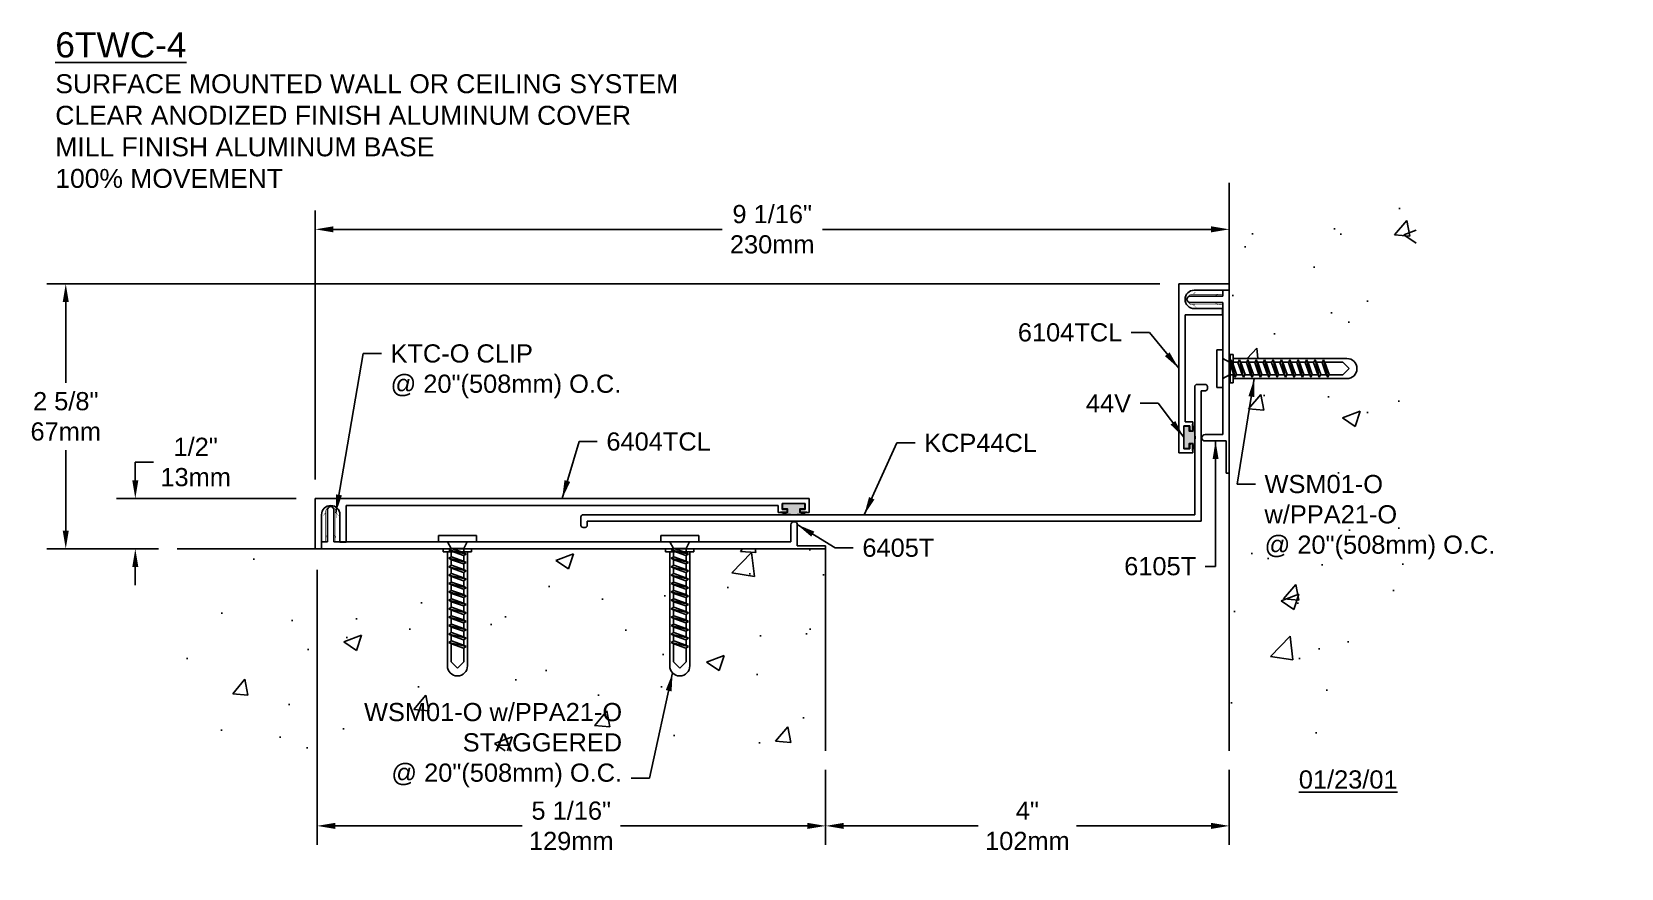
# Model space of a CAD drawing. Header units: inches. Extents: x 3.7 to 19.5, y -4.1 to 4.2.
import ezdxf

# ---------------------------------------------------------------- set-up
doc = ezdxf.new("R2010")
doc.units = ezdxf.units.IN
doc.header["$MEASUREMENT"] = 0
for name, color, linetype in [('Anchors', 4, 'Continuous'), ('Conditions', 1, 'Continuous'), ('Dimensions', 3, 'Continuous'), ('Fillers', 2, 'Continuous'), ('Metals', 7, 'Continuous'), ('Text', 2, 'Continuous')]:
    doc.layers.add(name, color=color, linetype=linetype)
doc.styles.get("Standard").update_dxf_attribs({"font": 'arial.ttf'})
doc.dimstyles.get("Standard").update_dxf_attribs({"dimtxt": 0.18, "dimasz": 0.18, "dimexe": 0.1875, "dimexo": 0.1875, "dimgap": 0.09, "dimtad": 0, "dimtih": 1, "dimtoh": 1, "dimdec": 4, "dimzin": 0, "dimdsep": 46, "dimlunit": 4, "dimtxsty": 'Standard', "dimcen": 0.09, "dimadec": 0, "dimazin": 0, "dimtfac": 1, "dimtdec": 4, "dimtofl": 0, "dimtmove": 0, "dimatfit": 3, "dimfxl": 0, "dimfrac": 2, "dimtolj": 1, "dimtzin": 0, "dimarcsym": 0})

# ---------------------------------------------------------------- blocks, each defined once
blk = doc.blocks.new('6104T')
for p, q in [((-0.062, 0.5), (1.61, 0.5)), ((-0.062, 0), (-0.062, 0.5)), ((1.61, 0.5), (1.61, 0.362)), ((0, 0.347), (0, 0)), ((0.092, 0.438), (0.091, 0.438)), ((0.183, 0.068), (0.183, 0.347)), ((0.245, 0.438), (0.245, 0.068)), ((1.305, 0.438), (0.245, 0.438)), ((1.305, 0.362), (1.305, 0.438)), ((1.381, 0.362), (1.305, 0.362)), ((1.345, 0.45), (1.345, 0.392)), ((1.57, 0.45), (1.345, 0.45)), ((1.345, 0.392), (1.381, 0.392)), ((1.395, 0.378), (1.395, 0.376)), ((1.52, 0.376), (1.52, 0.378)), ((1.534, 0.392), (1.57, 0.392)), ((1.61, 0.362), (1.534, 0.362)), ((1.57, 0.392), (1.57, 0.45)), ((0, 0), (-0.062, 0)), ((0.245, 0.068), (0.183, 0.068))]:
    blk.add_line(p, q)
for centre, radius, start, end in [((0.091, 0.347), 0.091, 90, 180), ((0.092, 0.347), 0.091, 0, 90), ((1.381, 0.378), 0.014, 0, 90), ((1.381, 0.376), 0.014, 270, 0), ((1.534, 0.378), 0.014, 90, 180), ((1.534, 0.376), 0.014, 180, 270)]:
    blk.add_arc(centre, radius, start, end)
blk = doc.blocks.new('6105T')
for p, q in [((-1.753, 0.062), (-1.753, 0.389)), ((-1.723, 0.419), (-1.721, 0.419)), ((-1.691, 0.062), (-1.691, 0.389)), ((-0.382, 0.062), (-0.382, 0.24)), ((-0.352, 0.27), (-0.35, 0.27)), ((-0.32, 0.031), (-0.32, 0.24)), ((-1.813, 0), (-1.813, 0.062)), ((-1.813, 0.062), (-1.753, 0.062)), ((-1.813, 0), (0, 0)), ((-1.691, 0.062), (-0.382, 0.062)), ((-0.32, 0.031), (0, 0.031)), ((0, 0), (0, 0.031))]:
    blk.add_line(p, q)
for centre, start, end in [((-1.723, 0.389), 90, 180), ((-1.721, 0.389), 0, 90), ((-0.352, 0.24), 90, 180), ((-0.35, 0.24), 0, 90)]:
    blk.add_arc(centre, 0.03, start, end)
blk = doc.blocks.new('6404T')
for p, q in [((-0.062, 0.5), (4.83, 0.5)), ((-0.062, 0), (-0.062, 0.5)), ((4.83, 0.5), (4.83, 0.362)), ((0, 0.339), (0, 0)), ((0.092, 0.43), (0.091, 0.43)), ((0.183, 0.068), (0.183, 0.339)), ((0.245, 0.43), (0.245, 0.068)), ((4.525, 0.43), (0.245, 0.43)), ((4.525, 0.362), (4.525, 0.43)), ((4.601, 0.362), (4.525, 0.362)), ((4.565, 0.45), (4.565, 0.392)), ((4.79, 0.45), (4.565, 0.45)), ((4.565, 0.392), (4.601, 0.392)), ((4.615, 0.378), (4.615, 0.376)), ((4.74, 0.376), (4.74, 0.378)), ((4.754, 0.392), (4.79, 0.392)), ((4.83, 0.362), (4.754, 0.362)), ((4.79, 0.392), (4.79, 0.45)), ((0, 0), (-0.062, 0)), ((0.245, 0.068), (0.183, 0.068))]:
    blk.add_line(p, q)
for centre, radius, start, end in [((0.091, 0.339), 0.091, 90, 180), ((0.092, 0.339), 0.091, 0, 90), ((4.601, 0.378), 0.014, 360, 90), ((4.601, 0.376), 0.014, 270, 0), ((4.754, 0.378), 0.014, 90, 180), ((4.754, 0.376), 0.014, 180, 270)]:
    blk.add_arc(centre, radius, start, end)
blk = doc.blocks.new('6405T')
for p, q in [((-4.933, 0.07), (-4.933, 0.389)), ((-4.903, 0.419), (-4.901, 0.419)), ((-4.871, 0.07), (-4.871, 0.389)), ((-0.342, 0.07), (-0.342, 0.24)), ((-0.312, 0.27), (-0.31, 0.27)), ((-0.28, 0.031), (-0.28, 0.24)), ((-4.993, 0), (-4.993, 0.07)), ((-4.993, 0.07), (-4.933, 0.07)), ((-4.993, 0), (0, 0)), ((-4.871, 0.07), (-0.342, 0.07)), ((-0.28, 0.031), (0, 0.031)), ((0, 0), (0, 0.031))]:
    blk.add_line(p, q)
for centre, start, end in [((-4.903, 0.389), 90, 180), ((-4.901, 0.389), 360, 90), ((-0.312, 0.24), 90, 180), ((-0.31, 0.24), 0, 90)]:
    blk.add_arc(centre, 0.03, start, end)
blk = doc.blocks.new('kcp44')
for p, q in [((-0.062, 0.062), (-0.062, 1.333)), ((-0.042, 1.353), (0.043, 1.353)), ((0, 1.291), (0, 0)), ((0.043, 1.291), (0, 1.291)), ((0.063, 1.333), (0.063, 1.311)), ((-6.1435, -0.043), (-6.1435, 0.042)), ((-6.1235, 0.062), (-0.062, 0.062)), ((0, 0), (-6.0815, 0)), ((-6.1015, -0.063), (-6.1235, -0.063)), ((-6.0815, 0), (-6.0815, -0.043))]:
    blk.add_line(p, q)
for centre, start, end in [((-0.042, 1.333), 90, 180), ((0.043, 1.333), 0, 90), ((0.043, 1.311), 270, 0), ((-6.1235, 0.042), 90, 180), ((-6.1235, -0.043), 180, 270), ((-6.1015, -0.043), 270, 0)]:
    blk.add_arc(centre, 0.02, start, end)
blk = doc.blocks.new('44v')
blk.add_hatch(color=256).paths.add_polyline_path([(0.11, 0), (-0.11, 0), (-0.11, -0.053), (-0.06, -0.053), (-0.06, -0.086), (-0.13, -0.086, 0.199136), (0.131, -0.086), (0.061, -0.086), (0.061, -0.054), (0.11, -0.054)])
blk.add_lwpolyline([(-0.13, -0.086), (-0.06, -0.086), (-0.06, -0.053), (-0.11, -0.053), (-0.11, 0), (0.11, 0), (0.11, -0.054), (0.061, -0.054), (0.061, -0.086), (0.131, -0.086, -0.199136)], format="xyb", close=True)
blk = doc.blocks.new('A$CB5')
at = {"const_width": 0.005}
for points in [[(0.041, 0.313), (0.041, 0.014, -0.414214), (0.031, 0.004), (0.003, 0.004)], [(0.041, 0.313, -0.804927), (0.143, 0.307, 0.586365)], [(0.143, 0.307), (0.141, 0.013, 0.4154), (0.151, 0.003), (0.183, 0.003)]]:
    blk.add_lwpolyline(points, format="xyb", dxfattribs=at)
for points in [[(0, 0.252, 0, 0.005, 0), (0.04, 0.291, 0.005, 0.005, 0)], [(0.183, 0.252, 0, 0.005, 0), (0.142, 0.294, 0.005, 0.005, 0)], [(0.06, 0.097, 0, 0.005, 0), (0.041, 0.041, 0.005, 0.005, 0)], [(0.122, 0.097, 0, 0.005, 0), (0.142, 0.041, 0.005, 0.005, 0)]]:
    blk.add_lwpolyline(points, format="xyseb")
blk = doc.blocks.new('tclip')
blk.add_blockref('A$CB5', (3.433, 2.823))
blk = doc.blocks.new('WSM01')
for p, q in [((0.005, 0.063), (-0.183, 0.063)), ((-0.183, 0.001), (-0.183, 0.063)), ((0.192, 0.001), (-0.183, 0.001)), ((-0.058, -0.064), (-0.093, 0.001)), ((0.005, 0.063), (0.192, 0.063)), ((0.067, -0.064), (0.103, 0.001)), ((0.192, 0.001), (0.192, 0.063)), ((-0.081, -0.12), (0.091, -0.078)), ((-0.081, -0.12), (-0.055, -0.106)), ((-0.081, -0.12), (-0.055, -0.134)), ((-0.058, -0.107), (-0.058, -0.064)), ((0.067, -0.064), (-0.058, -0.064)), ((-0.058, -0.191), (-0.058, -0.133)), ((0.065, -0.064), (-0.055, -0.106)), ((0.065, -0.093), (-0.055, -0.134)), ((0.065, -0.147), (-0.055, -0.189)), ((0.091, -0.078), (0.065, -0.064)), ((0.091, -0.078), (0.065, -0.093)), ((0.091, -0.162), (0.065, -0.147)), ((0.067, -0.065), (0.067, -0.064)), ((0.067, -0.149), (0.067, -0.092)), ((-0.081, -0.203), (0.091, -0.162)), ((-0.081, -0.203), (-0.055, -0.189)), ((-0.081, -0.203), (-0.055, -0.218)), ((-0.081, -0.287), (0.091, -0.245)), ((-0.081, -0.287), (-0.055, -0.272)), ((-0.081, -0.287), (-0.055, -0.301)), ((-0.058, -0.274), (-0.058, -0.216)), ((-0.058, -0.357), (-0.058, -0.3)), ((0.065, -0.176), (-0.055, -0.218)), ((0.065, -0.231), (-0.055, -0.272)), ((0.065, -0.259), (-0.055, -0.301)), ((0.065, -0.314), (-0.055, -0.356)), ((0.091, -0.162), (0.065, -0.176)), ((0.091, -0.245), (0.065, -0.231)), ((0.091, -0.245), (0.065, -0.259)), ((0.091, -0.328), (0.065, -0.314)), ((0.067, -0.232), (0.067, -0.175)), ((0.067, -0.315), (0.067, -0.258)), ((-0.081, -0.37), (0.091, -0.328)), ((-0.081, -0.37), (-0.055, -0.356)), ((-0.081, -0.37), (-0.055, -0.384)), ((-0.081, -0.453), (0.091, -0.412)), ((-0.081, -0.453), (-0.055, -0.439)), ((-0.081, -0.453), (-0.055, -0.468)), ((-0.058, -0.441), (-0.058, -0.383)), ((-0.058, -0.524), (-0.058, -0.466)), ((0.065, -0.343), (-0.055, -0.384)), ((0.065, -0.397), (-0.055, -0.439)), ((0.065, -0.426), (-0.055, -0.468)), ((0.091, -0.328), (0.065, -0.343)), ((0.091, -0.412), (0.065, -0.397)), ((0.091, -0.412), (0.065, -0.426)), ((0.067, -0.399), (0.067, -0.342)), ((0.067, -0.482), (0.067, -0.425)), ((-0.081, -0.537), (0.091, -0.495)), ((-0.081, -0.537), (-0.055, -0.522)), ((-0.081, -0.537), (-0.055, -0.551)), ((-0.081, -0.62), (0.091, -0.578)), ((-0.081, -0.62), (-0.055, -0.606)), ((-0.081, -0.62), (-0.055, -0.634)), ((-0.058, -0.607), (-0.058, -0.55)), ((0.065, -0.481), (-0.055, -0.522)), ((0.065, -0.509), (-0.055, -0.551)), ((0.065, -0.564), (-0.055, -0.606)), ((0.065, -0.593), (-0.055, -0.634)), ((0.091, -0.495), (0.065, -0.481)), ((0.091, -0.495), (0.065, -0.509)), ((0.091, -0.578), (0.065, -0.564)), ((0.091, -0.578), (0.065, -0.593)), ((0.067, -0.565), (0.067, -0.508)), ((0.067, -0.649), (0.067, -0.592)), ((-0.081, -0.703), (0.091, -0.662)), ((-0.081, -0.703), (-0.055, -0.689)), ((-0.081, -0.703), (-0.055, -0.718)), ((-0.081, -0.787), (0.091, -0.745)), ((-0.081, -0.787), (-0.055, -0.772)), ((-0.081, -0.787), (-0.055, -0.801)), ((-0.058, -0.691), (-0.058, -0.633)), ((-0.058, -0.774), (-0.058, -0.716)), ((0.065, -0.647), (-0.055, -0.689)), ((0.065, -0.676), (-0.055, -0.718)), ((0.065, -0.731), (-0.055, -0.772)), ((0.065, -0.759), (-0.055, -0.801)), ((0.091, -0.662), (0.065, -0.647)), ((0.091, -0.662), (0.065, -0.676)), ((0.091, -0.745), (0.065, -0.731)), ((0.091, -0.745), (0.065, -0.759)), ((0.067, -0.732), (0.067, -0.675)), ((0.067, -0.815), (0.067, -0.758)), ((-0.081, -0.87), (0.091, -0.828)), ((-0.081, -0.87), (-0.055, -0.856)), ((-0.081, -0.87), (-0.055, -0.884)), ((-0.081, -0.953), (0.091, -0.912)), ((-0.081, -0.953), (-0.055, -0.939)), ((-0.058, -0.857), (-0.058, -0.8)), ((-0.058, -0.941), (-0.058, -0.883)), ((0.065, -0.814), (-0.055, -0.856)), ((0.065, -0.843), (-0.055, -0.884)), ((0.065, -0.897), (-0.055, -0.939)), ((0.065, -0.926), (-0.055, -0.968)), ((0.091, -0.828), (0.065, -0.814)), ((0.091, -0.828), (0.065, -0.843)), ((0.091, -0.912), (0.065, -0.897)), ((0.091, -0.912), (0.065, -0.926)), ((0.067, -0.899), (0.067, -0.842)), ((0.067, -0.982), (0.067, -0.925)), ((-0.081, -0.953), (-0.055, -0.968)), ((-0.081, -1.037), (0.091, -0.995)), ((-0.081, -1.037), (-0.055, -1.022)), ((-0.081, -1.037), (-0.055, -1.051)), ((-0.058, -1.024), (-0.058, -0.966)), ((-0.058, -1.187), (-0.058, -1.05)), ((0.065, -0.981), (-0.055, -1.022)), ((0.065, -1.009), (-0.055, -1.051)), ((0.091, -0.995), (0.065, -0.981)), ((0.091, -0.995), (0.065, -1.009)), ((0.067, -1.187), (0.067, -1.008)), ((0.005, -1.249), (-0.058, -1.187)), ((0.005, -1.249), (0.067, -1.187))]:
    blk.add_line(p, q)
blk = doc.blocks.new('PPA21')
for p, q in [((0.14, 0.03), (-0.14, 0.03)), ((-0.14, 0.03), (-0.14, 0)), ((0.14, 0), (-0.14, 0)), ((-0.1, 0), (-0.1, -1.128)), ((0.1, 0), (0.1, -1.128)), ((0.14, 0.03), (0.14, 0)), ((0.001, -1.227), (-0.001, -1.227))]:
    blk.add_line(p, q)
for centre, start, end in [((-0.001, -1.128), 180, 270), ((0.001, -1.128), 270, 0)]:
    blk.add_arc(centre, 0.099, start, end)
blk = doc.blocks.new('*D11')
at = {"layer": 'Defpoints', "color": 0}
for p in [(11.601, -2.916), (15.601, -2.916), (11.601, -3.659)]:
    blk.add_point(p, dxfattribs=at)
at = {"layer": 'Dimensions', "color": 0, "lineweight": -2}
for p, q in [((11.601, -3.104), (11.601, -3.847)), ((15.601, -3.104), (15.601, -3.847)), ((11.781, -3.659), (13.113, -3.659)), ((15.421, -3.659), (14.088, -3.659))]:
    blk.add_line(p, q, dxfattribs=at)
at = {"layer": 'Dimensions', "color": 0}
for points in [[(11.781, -3.629), (11.781, -3.689), (11.601, -3.659)], [(15.421, -3.629), (15.421, -3.689), (15.601, -3.659)]]:
    blk.add_solid(points, dxfattribs=at)
at = {"layer": 'Dimensions', "color": 0, "insert": (13.601, -3.659), "char_height": 0.18, "attachment_point": 5}
blk.add_mtext('\\A1;4"\\P102mm', dxfattribs=at)
blk = doc.blocks.new('*D12')
at = {"layer": 'Defpoints', "color": 0}
for p in [(6.564, -0.935), (11.601, -2.916), (6.564, -3.659)]:
    blk.add_point(p, dxfattribs=at)
at = {"layer": 'Dimensions', "color": 0, "lineweight": -2}
for p, q in [((6.564, -1.122), (6.564, -3.847)), ((11.601, -3.104), (11.601, -3.847)), ((6.744, -3.659), (8.595, -3.659)), ((11.421, -3.659), (9.57, -3.659))]:
    blk.add_line(p, q, dxfattribs=at)
at = {"layer": 'Dimensions', "color": 0}
for points in [[(6.744, -3.629), (6.744, -3.689), (6.564, -3.659)], [(11.421, -3.629), (11.421, -3.689), (11.601, -3.659)]]:
    blk.add_solid(points, dxfattribs=at)
at = {"layer": 'Dimensions', "color": 0, "insert": (9.082, -3.659), "char_height": 0.18, "attachment_point": 5}
blk.add_mtext('\\A1;5 1/16"\\P129mm', dxfattribs=at)
blk = doc.blocks.new('*D13')
at = {"layer": 'Defpoints', "color": 0}
for p in [(6.546, -0.416), (4.763, -0.916), (5.179, -0.916)]:
    blk.add_point(p, dxfattribs=at)
at = {"layer": 'Dimensions', "color": 0, "lineweight": -2}
for p, q in [((4.763, -0.236), (4.763, -0.056)), ((4.943, -0.056), (4.763, -0.056)), ((6.358, -0.416), (4.576, -0.416)), ((4.992, -0.916), (4.576, -0.916)), ((4.763, -1.096), (4.763, -1.276))]:
    blk.add_line(p, q, dxfattribs=at)
at = {"layer": 'Dimensions', "color": 0}
for points in [[(4.733, -0.236), (4.793, -0.236), (4.763, -0.416)], [(4.733, -1.096), (4.793, -1.096), (4.763, -0.916)]]:
    blk.add_solid(points, dxfattribs=at)
at = {"layer": 'Dimensions', "color": 0, "insert": (5.361, -0.056), "char_height": 0.18, "attachment_point": 5}
blk.add_mtext('\\A1;1/2"\\P13mm', dxfattribs=at)
blk = doc.blocks.new('*D14')
at = {"layer": 'Defpoints', "color": 0}
for p in [(15.101, 1.709), (4.074, -0.916), (5.179, -0.916)]:
    blk.add_point(p, dxfattribs=at)
at = {"layer": 'Dimensions', "color": 0, "lineweight": -2}
for p, q in [((14.913, 1.709), (3.886, 1.709)), ((4.074, 1.529), (4.074, 0.73)), ((4.074, -0.736), (4.074, 0.063)), ((4.992, -0.916), (3.886, -0.916))]:
    blk.add_line(p, q, dxfattribs=at)
at = {"layer": 'Dimensions', "color": 0}
for points in [[(4.044, 1.529), (4.104, 1.529), (4.074, 1.709)], [(4.044, -0.736), (4.104, -0.736), (4.074, -0.916)]]:
    blk.add_solid(points, dxfattribs=at)
at = {"layer": 'Dimensions', "color": 0, "insert": (4.074, 0.396), "char_height": 0.18, "attachment_point": 5}
blk.add_mtext('\\A1;2 5/8"\\P67mm', dxfattribs=at)
blk = doc.blocks.new('*D15')
at = {"layer": 'Defpoints', "color": 0}
for p in [(15.601, 2.249), (15.601, 1.709), (6.546, -0.416)]:
    blk.add_point(p, dxfattribs=at)
at = {"layer": 'Dimensions', "color": 0, "lineweight": -2}
for p, q in [((6.546, -0.229), (6.546, 2.436)), ((15.601, 1.896), (15.601, 2.436)), ((6.726, 2.249), (10.576, 2.249)), ((15.421, 2.249), (11.571, 2.249))]:
    blk.add_line(p, q, dxfattribs=at)
at = {"layer": 'Dimensions', "color": 0}
for points in [[(6.726, 2.279), (6.726, 2.219), (6.546, 2.249)], [(15.421, 2.279), (15.421, 2.219), (15.601, 2.249)]]:
    blk.add_solid(points, dxfattribs=at)
at = {"layer": 'Dimensions', "color": 0, "insert": (11.073, 2.249), "char_height": 0.18, "attachment_point": 5}
blk.add_mtext('\\A1;9 1/16"\\P230mm', dxfattribs=at)

msp = doc.modelspace()

# ---------------------------------------------------------------- hatches: boundary and pattern name
at = {"layer": 'Conditions'}
h = msp.add_hatch(dxfattribs=at)
h.set_pattern_fill('AR-CONC', color=256, scale=0.25, style=0)
h.paths.add_polyline_path([(17.45426, 2.7102), (15.60088, 2.7102), (15.60088, 1.01014), (15.63888, 1.01014), (15.63888, 0.97014), (16.76679, 0.97014, -0.41421356), (16.86579, 0.87114), (16.86579, 0.86914, -0.41421356), (16.76679, 0.77014), (15.63888, 0.77014), (15.63888, 0.73014), (15.60088, 0.73014), (15.60088, -2.91636), (17.43559, -2.91636)])
h.paths.add_polyline_path([(10.05703, -0.94636), (10.01703, -0.94636), (10.01703, -0.91636), (8.09438, -0.91636), (8.09438, -0.94636), (8.05438, -0.94636), (8.05438, -2.07427, -0.41421356), (7.95538, -2.17327), (7.95338, -2.17327, -0.41421356), (7.85438, -2.07427), (7.85438, -0.94636), (7.81438, -0.94636), (7.81438, -0.91636), (5.1793, -0.91636), (5.1793, -2.91636), (11.60088, -2.91636), (11.60088, -0.91636), (10.29703, -0.91636), (10.29703, -0.94636), (10.25703, -0.94636), (10.25703, -2.07427, -0.41421356), (10.15803, -2.17327), (10.15603, -2.17327, -0.41421356), (10.05703, -2.07427)])
h.paths.add_polyline_path([(17.1427, 0.33539), (19.48405, 0.33539), (19.48405, -0.29391), (17.1427, -0.29391)], flags=9)
h.paths.add_polyline_path([(7.31359, -2.49763), (9.65494, -2.49763), (9.65494, -3.12694), (7.31359, -3.12694)], flags=9)

# ---------------------------------------------------------------- linework, layer by layer
for points in [[(15.60088, -2.91636), (15.60088, 2.7102)], [(11.60088, -2.91636), (11.60088, -0.91636), (5.1793, -0.91636)]]:
    msp.add_lwpolyline(points, dxfattribs=at)

# ---------------------------------------------------------------- block references
at = {"layer": 'Anchors', "xscale": -1, "rotation": 89.9999999999967}
msp.add_blockref('tclip', (18.35913, 5.07959), dxfattribs=at)
at = {"layer": 'Anchors', "rotation": 89.9999999999999}
for name, p in [('WSM01', (15.53942, 0.86525)), ('PPA21', (15.63888, 0.87014))]:
    msp.add_blockref(name, p, dxfattribs=at)
at = {"layer": 'Anchors'}
msp.add_blockref('tclip', (3.17493, -3.67461), dxfattribs=at)
at = {"layer": 'Anchors', "xscale": -1}
for name, p in [('WSM01', (7.95927, -0.8469)), ('WSM01', (10.16192, -0.8469)), ('PPA21', (7.95438, -0.94636)), ('PPA21', (10.15703, -0.94636))]:
    msp.add_blockref(name, p, dxfattribs=at)
at = {"layer": 'Fillers', "xscale": -1, "rotation": 89.9999999999967}
msp.add_blockref('44v', (15.15088, 0.18914), dxfattribs=at)
at = {"layer": 'Fillers'}
msp.add_blockref('44v', (11.28538, -0.46636), dxfattribs=at)
at = {"layer": 'Metals', "xscale": -1, "rotation": 89.9999999999967}
for name, p in [('6104T', (15.60088, 1.64664)), ('6105T', (15.60088, -0.16636))]:
    msp.add_blockref(name, p, dxfattribs=at)
at = {"layer": 'Metals'}
for name, p in [('kcp44', (15.32191, -0.64049)), ('6404T', (6.60788, -0.91636)), ('6405T', (11.60088, -0.91636))]:
    msp.add_blockref(name, p, dxfattribs=at)

# ---------------------------------------------------------------- texts
at = {"layer": 'Text', "insert": (3.97062, 4.2016), "char_height": 0.25, "width": 8.5625, "attachment_point": 1}
msp.add_mtext('{\\L6TWC-4\\P\\H0.75x;\\lSURFACE MOUNTED WALL OR CEILING SYSTEM\\PCLEAR ANODIZED FINISH ALUMINUM COVER\\PMILL FINISH ALUMINUM BASE\\P100% MOVEMENT}', dxfattribs=at)
at = {"layer": 'Text', "char_height": 0.18}
for s, insert, attachment_point in [('\\A1;6104TCL', (14.54077, 1.13623), 9), ('KTC-O CLIP\\P@ 20"(508mm) O.C.', (7.2913, 1.11006), 1), ('\\A1;44V', (14.62818, 0.43589), 9), ('\\A1;6404TCL', (9.43025, 0.23784), 1), ('\\A1;KCP44CL', (12.57795, 0.22413), 1), ('WSM01-O\\Pw/PPA21-O\\P@ 20"(508mm) O.C.', (15.95028, -0.18337), 1), ('\\A1;6405T', (11.96646, -0.81379), 1), ('6105T', (15.27304, -1.17942), 9), ('WSM01-O w/PPA21-O\\PSTAGGERED\\P@ 20"(508mm) O.C.', (9.58569, -3.27586), 9), ('{\\L01/23/01}', (16.28988, -3.10919), 1)]:
    msp.add_mtext(s, dxfattribs=dict(at, insert=insert, attachment_point=attachment_point))

# ---------------------------------------------------------------- dimensions: what is measured, and where the dimension line sits
at = {"layer": 'Dimensions'}
for base, p1, p2, text, picture, middle in [((15.60088, 2.2489), (6.54588, -0.41636), (15.60088, 1.70864), '<>\\P230mm', '*D15', (11.07338, 2.2489)), ((6.56354, -3.6593), (11.60088, -2.91636), (6.56354, -0.93478), '<>\\P129mm', '*D12', (9.08221, -3.6593)), ((11.60088, -3.6593), (15.60088, -2.91636), (11.60088, -2.91636), '<>\\P102mm', '*D11', (13.60088, -3.6593))]:
    dim = msp.add_linear_dim(base=base, p1=p1, p2=p2, text=text, dimstyle='Standard', dxfattribs=at)
    dim.commit()
    dim.dimension.update_dxf_attribs({"geometry": picture, "text_midpoint": middle})
dim = msp.add_linear_dim(base=(4.074, -0.91636), p1=(15.10088, 1.70864), p2=(5.1793, -0.91636), angle=90, text='<>\\P67mm', dimstyle='Standard', dxfattribs=at)
dim.commit()
dim.dimension.update_dxf_attribs({"geometry": '*D14', "text_midpoint": (4.074, 0.39614)})
dim = msp.add_linear_dim(base=(4.76309, -0.91636), p1=(6.54588, -0.41636), p2=(5.1793, -0.91636), angle=90, text='<>\\P13mm', dimstyle='Standard', override={"dimtmove": 1}, dxfattribs=at)
dim.commit()
dim.dimension.update_dxf_attribs({"geometry": '*D13', "text_midpoint": (5.11829, -0.12883), "dimtype": 160})

# ---------------------------------------------------------------- leaders
at = {"layer": 'Text', "annotation_type": 0, "has_hookline": 1}
for points, hookline_direction, text_width in [([(15.10088, 0.87264), (14.81077, 1.22623), (14.63077, 1.22623)], 1, 1.01603), ([(6.75005, -0.55807), (7.0213, 1.02006), (7.2013, 1.02006)], 0, 2.25135), ([(15.84901, 0.77014), (15.68028, -0.27337), (15.86028, -0.27337)], 0, 2.25135), ([(15.15088, 0.18914), (14.89818, 0.52589), (14.71818, 0.52589)], 1, 0.44226), ([(8.99188, -0.41636), (9.16025, 0.14784), (9.34025, 0.14784)], 0, 1.01603), ([(11.98455, -0.57849), (12.30795, 0.13413), (12.48795, 0.13413)], 0, 1.0908), ([(15.46538, 0.15364), (15.46538, -1.08942), (15.36304, -1.08942)], 1, 0.69851), ([(11.32086, -0.67546), (11.69646, -0.90379), (11.87646, -0.90379)], 0, 0.69851), ([(10.08602, -2.14428), (9.85569, -3.18586), (9.67569, -3.18586)], 1, 2.54271)]:
    msp.add_leader(points, dimstyle='Standard', override={"dimgap": 0.09, "dimtad": 0}, dxfattribs=dict(at, hookline_direction=hookline_direction, text_width=text_width))

doc.saveas('drawing.dxf')
